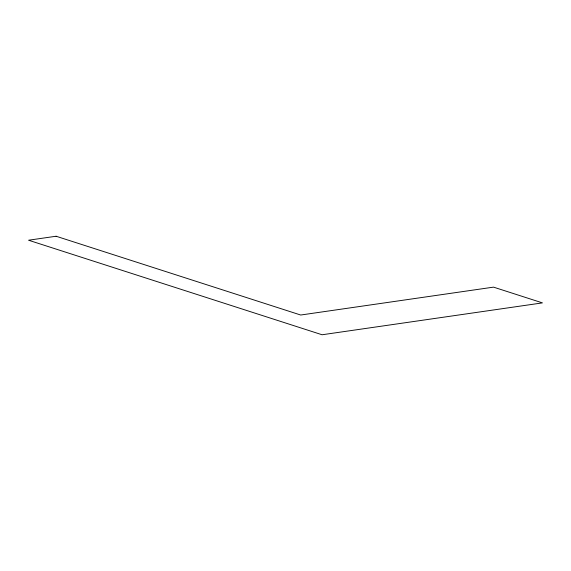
<?xml version="1.0" encoding="UTF-8"?>
<svg xmlns="http://www.w3.org/2000/svg" width="571" height="571" viewBox="0 0 571 571"><rect width="100%" height="100%" fill="white"/><g stroke="black" fill="none" stroke-linecap="round" stroke-linejoin="round"><path stroke-width="0.86" d="M56.094 236.237L28.55 240.22L322.08 334.763L542.45 302.887L493.53 287.134L300.703 315.021L56.094 236.237"/></g></svg>
